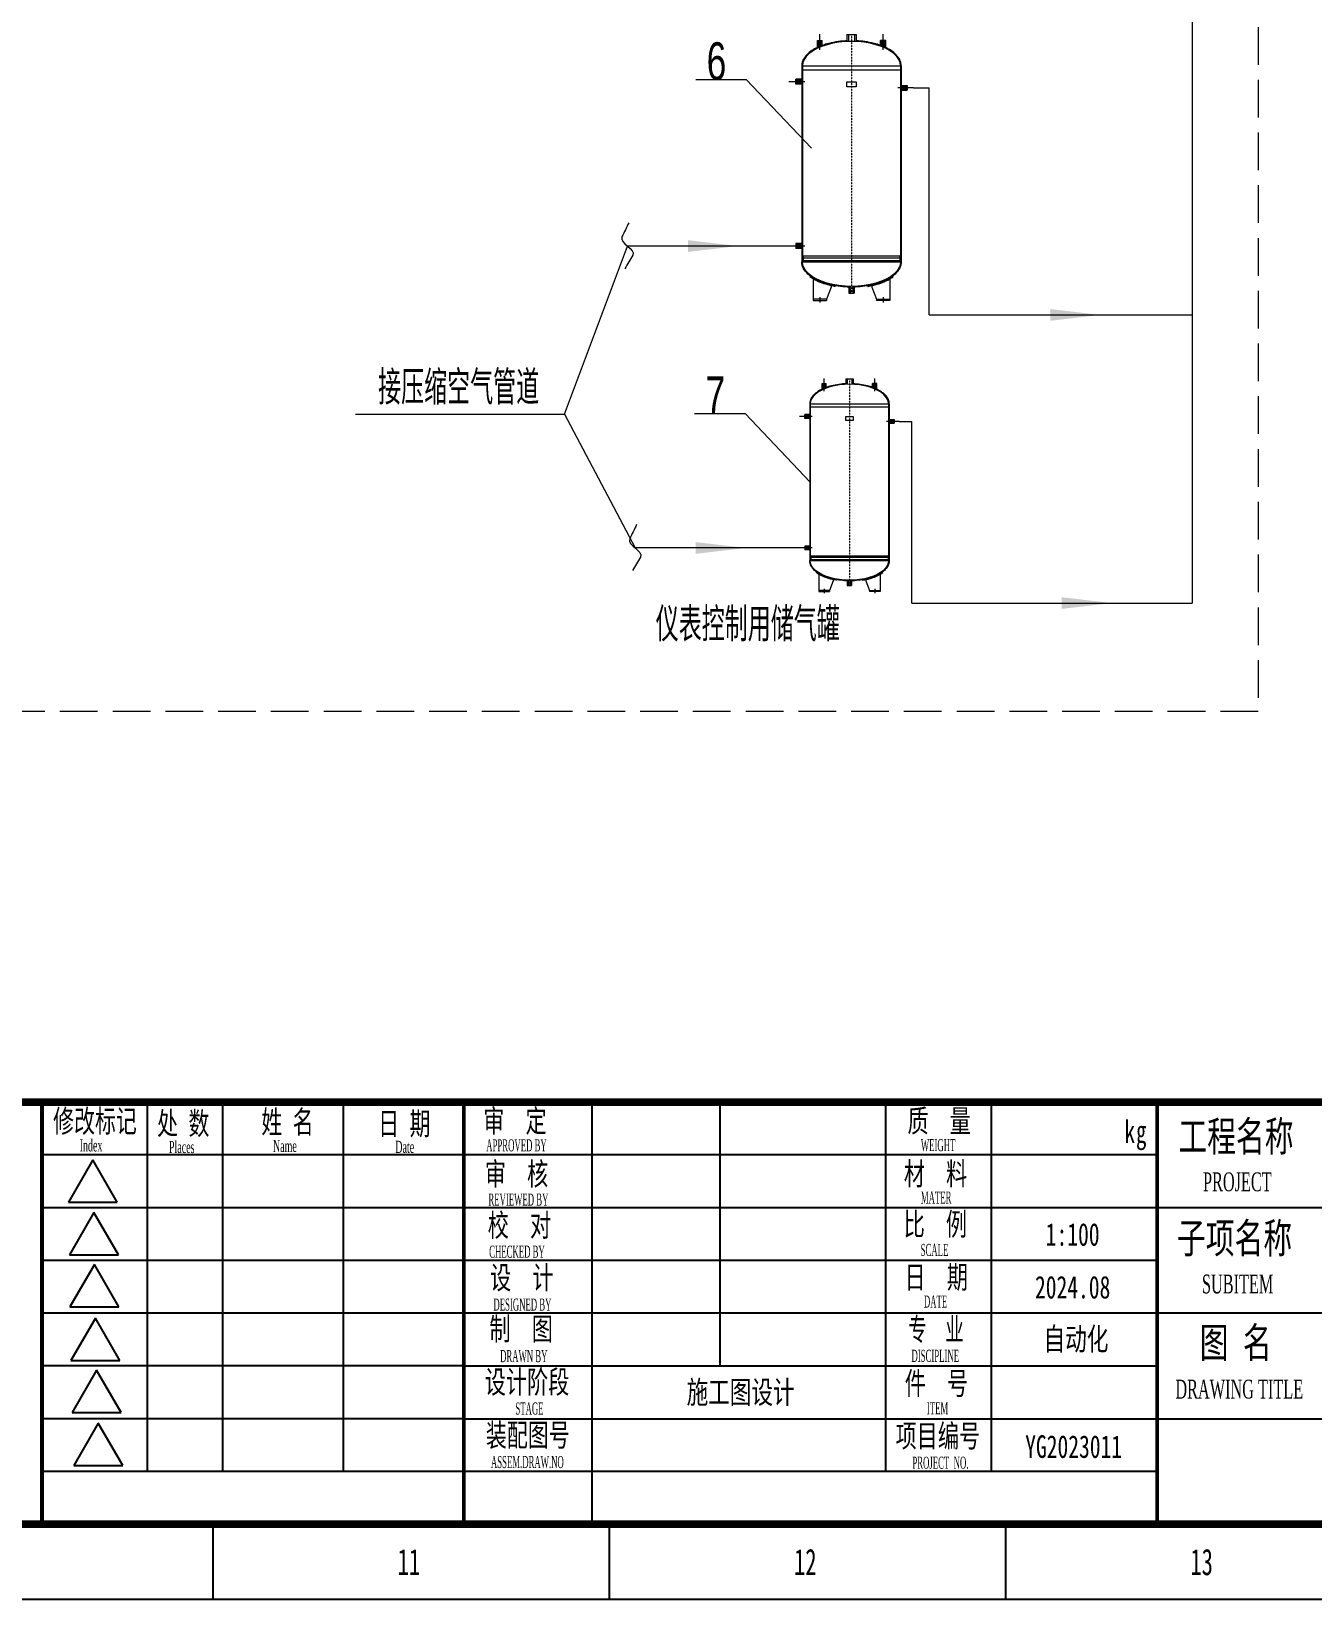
# Model space of a CAD drawing. Header units: millimetres. Extents: x -705761 to 1364679, y -410401 to 446404.
# Drawn here: x -512201 to -495197, y 63422 to 84231 of the extents above; entities that cross this region are included whole.
import ezdxf
from ezdxf.enums import TextEntityAlignment as Align

# ---------------------------------------------------------------- set-up
doc = ezdxf.new("R2010")
doc.units = ezdxf.units.MM
for name, pattern in [('DASH', [0.35, 0.25, -0.1]), ('DGN Style 4', [2.461354, 1.229908, -0.614954, 0.001537, -0.614954]), ('DGN Style 6', [0.658241, 0, -0.138577, 0.24251, -0.138577, 0, -0.138577]), ('点画线', [18, 12, -2, 2, -2])]:
    doc.linetypes.add(name, pattern=pattern)
doc.layers.add('TK', color=7, linetype='Continuous')
doc.layers.add('模板-签名-公用', color=3, linetype='Continuous')
for name, color, linetype, lineweight in [('中心线层', 1, '点画线', 18), ('图框', 7, 'Continuous', 13), ('细实线', 3, 'Continuous', 30), ('缺省', 7, 'Continuous', 0)]:
    doc.layers.add(name, color=color, linetype=linetype, lineweight=lineweight)
doc.styles.add('H225', font='bsdi_xw.shx', dxfattribs={"width": 0.7, "height": 225, "bigfont": 'bsdi_hz.shx'})
doc.styles.get("Standard").update_dxf_attribs({"font": 'arial.ttf'})
doc.styles.add('Style-Times New Roman', font='times.ttf')
doc.styles.add('Style-仿宋_GB2312', font='')
doc.styles.add('宋体', font='', dxfattribs={"width": 0.7, "height": 2.5})
doc.styles.add('宋体_1', font='', dxfattribs={"width": 0.7, "height": 2.386364})
doc.styles.add('首钢设计院H4', font='BSDI_XW.shx', dxfattribs={"width": 0.7, "height": 0.004, "bigfont": 'BSDI_HZ.shx'})
doc.styles.get('Style-仿宋_GB2312').set_extended_font_data('仿宋_GB2312')
doc.styles.get('宋体').set_extended_font_data('SimSun')
doc.styles.get('宋体_1').set_extended_font_data('SimSun')

# ---------------------------------------------------------------- blocks, each defined once
blk = doc.blocks.new('BSIET_通用图框_A1_1')
at = {"layer": '图框', "color": 7, "lineweight": 25}
for p, q in [((-315.3, 0), (-315.3, 10)), ((-262.7, 0), (-262.7, 10)), ((-210.1, 0), (-210.1, 10))]:
    blk.add_line(p, q, dxfattribs=at)
at = {"layer": '图框', "lineweight": 25}
blk.add_lwpolyline([(-841, 594), (0, 594), (0, 0), (-841, 0)], close=True, dxfattribs=at)
at = {"layer": '图框', "const_width": 1}
blk.add_lwpolyline([(-816, 584), (-10, 584), (-10, 10), (-816, 10)], close=True, dxfattribs=at)
at = {"layer": 'TK', "lineweight": 25, "style": '宋体', "width": 0.7, "flags": 3}
for tag, p in [('LZHQ_N会签10_T6_H6', (-828.24, 94.08)), ('LZHQ_N会签9_T6_H6', (-828.36, 86.08)), ('LZHQ_N会签8_T6_H6', (-828.24, 78.08)), ('LZHQ_N会签7_T6_H6', (-828.36, 70.08)), ('LZHQ_N会签6_T6_H6', (-828.25, 62.08)), ('LZHQ_N会签5_T6_H6', (-828.25, 54.08)), ('LZHQ_N会签4_T6_H6', (-828.25, 46.08)), ('LZHQ_N会签3_T6_H6', (-828.25, 38.08)), ('LZHQ_N会签2_T6_H6', (-828.25, 30.08)), ('LZHQ_N会签1_T6_H6', (-828.25, 22.08))]:
    blk.add_attdef(tag, text='', height=2.5, dxfattribs=at).set_placement(p, align=Align.MIDDLE)
at = {"layer": '图框', "color": 7, "lineweight": 25, "style": 'Style-仿宋_GB2312', "width": 0.628572}
for s, p in [('11', (-289.3, 5)), ('12', (-236.7, 5)), ('13', (-184.1, 5))]:
    blk.add_text(s, height=3.5, dxfattribs=at).set_placement(p, align=Align.MIDDLE_CENTER)
at = {"layer": '模板-签名-公用', "lineweight": 25, "style": '宋体', "width": 0.7}
blk.add_attdef('LZTQINS', text='', height=2, dxfattribs=at).set_placement((-10, 10), align=Align.MIDDLE)
at = {"layer": '模板-签名-公用', "lineweight": 25, "style": '宋体', "width": 0.7, "flags": 3}
blk.add_attdef('LZFRAME', (-45.91, 7.06), '', height=3, dxfattribs=at)
blk = doc.blocks.new('BSIET_通用_A1_1')
at = {"layer": '图框', "color": 7, "linetype": 'Continuous', "lineweight": 25}
for p, q in [((-314, 7), (-314, 56)), ((-304, 7), (-304, 56)), ((-288, 7), (-288, 56)), ((-255, 0), (-255, 56)), ((-238, 21), (-238, 56)), ((-216, 7), (-216, 56)), ((-202, 7), (-202, 56)), ((-180, 49), (-328, 49)), ((-321.25, 48.34), (-324.5, 42.72)), ((-318.01, 42.72), (-321.25, 48.34)), ((0, 42), (-328, 42)), ((-324.5, 42.72), (-318.01, 42.72)), ((-321.1, 41.37), (-324.35, 35.75)), ((-317.86, 35.75), (-321.1, 41.37)), ((-324.35, 35.75), (-317.86, 35.75)), ((-180, 35), (-328, 35)), ((-321.03, 34.45), (-324.28, 28.83)), ((-317.78, 28.83), (-321.03, 34.45)), ((0, 28), (-328, 28)), ((-324.28, 28.83), (-317.78, 28.83)), ((-320.91, 27.35), (-324.16, 21.73)), ((-317.66, 21.73), (-320.91, 27.35)), ((-272.06, 21), (-328, 21)), ((-324.16, 21.73), (-317.66, 21.73)), ((-272, 21), (-180, 21)), ((-320.75, 20.43), (-324, 14.81)), ((-317.5, 14.81), (-320.75, 20.43)), ((-324, 14.81), (-317.5, 14.81)), ((-272.11, 14), (-328, 14)), ((-320.53, 13.41), (-323.78, 7.79)), ((-317.28, 7.79), (-320.53, 13.41)), ((-272, 14), (0, 14)), ((-180, 7), (-328, 7)), ((-323.78, 7.79), (-317.28, 7.79))]:
    blk.add_line(p, q, dxfattribs=at)
at = {"layer": '图框', "const_width": 1}
blk.add_lwpolyline([(-406, 56), (0, 56), (0, 0), (-406, 0)], close=True, dxfattribs=at)
at = {"layer": '图框', "const_width": 0.5}
for points in [[(-328, 56), (-328, 0)], [(-272, 56), (-272, 0)], [(-180, 56), (-180, 0)]]:
    blk.add_lwpolyline(points, dxfattribs=at)
at = {"layer": '图框', "color": 7, "linetype": 'Continuous', "lineweight": 25}
for s, height, style, width, p in [('修改标记', 3, 'Style-仿宋_GB2312', 0.678571, (-326.52, 52)), ('处 数', 3, 'Style-仿宋_GB2312', 0.678571, (-312.72, 51.7)), ('姓 名', 3, 'Style-仿宋_GB2312', 0.678571, (-298.89, 51.89)), ('日 期', 3, 'Style-仿宋_GB2312', 0.678571, (-283.38, 51.66)), ('审  定 ', 3, 'Style-仿宋_GB2312', 0.685714, (-269.44, 52.03)), ('质  量', 3, 'Style-仿宋_GB2312', 0.685714, (-213.14, 52.03)), ('工程名称 ', 4, 'Style-仿宋_GB2312', 0.7, (-177.18, 49.47)), ('Index', 1.6, 'Style-Times New Roman', 0.55, (-323, 49.47)), ('Places', 1.6, 'Style-Times New Roman', 0.55, (-311.15, 49.26)), ('Name', 1.6, 'Style-Times New Roman', 0.55, (-297.35, 49.4)), ('Date', 1.6, 'Style-Times New Roman', 0.55, (-281.11, 49.28)), ('APPROVED BY', 1.6, 'Style-Times New Roman', 0.48, (-269.04, 49.48)), (' WEIGHT', 1.6, 'Style-Times New Roman', 0.48, (-211.65, 49.51)), ('审  核', 3, 'Style-仿宋_GB2312', 0.685714, (-269.23, 45)), ('材  料', 3, 'Style-仿宋_GB2312', 0.685714, (-213.62, 45.01)), ('PROJECT', 2.5, 'Style-Times New Roman', 0.571429, (-173.92, 44.19)), ('  REVIEWED BY', 1.6, 'Style-Times New Roman', 0.48, (-269.33, 42.28)), ('MATER', 1.6, 'Style-Times New Roman', 0.48, (-211.36, 42.55)), ('校  对 ', 3, 'Style-仿宋_GB2312', 0.685714, (-268.84, 38.19)), ('比  例', 3, 'Style-仿宋_GB2312', 0.685714, (-213.64, 38.33)), ('子项名称 ', 4, 'Style-仿宋_GB2312', 0.7, (-177.37, 35.97)), ('CHECKED BY', 1.6, 'Style-Times New Roman', 0.48, (-268.65, 35.37)), (' SCALE', 1.6, 'Style-Times New Roman', 0.48, (-211.68, 35.6)), ('设  计', 3, 'Style-仿宋_GB2312', 0.685714, (-268.53, 31.23)), ('日  期', 3, 'Style-仿宋_GB2312', 0.685714, (-213.53, 31.3)), ('SUBITEM', 2.5, 'Style-Times New Roman', 0.571429, (-174.06, 30.63)), (' DESIGNED BY', 1.6, 'Style-Times New Roman', 0.48, (-268.38, 28.35)), (' DATE', 1.6, 'Style-Times New Roman', 0.48, (-211.25, 28.75)), ('制  图 ', 3, 'Style-仿宋_GB2312', 0.685714, (-268.61, 24.44)), ('专  业', 3, 'Style-仿宋_GB2312', 0.6, (-213.03, 24.38)), ('图 名', 4, 'Style-仿宋_GB2312', 0.7, (-174.36, 22.11)), ('DRAWN BY', 1.6, 'Style-Times New Roman', 0.48, (-267.2, 21.51)), ('设计阶段', 3, 'Style-仿宋_GB2312', 0.685714, (-269.24, 17.39)), ('件  号', 3, 'Style-仿宋_GB2312', 0.685714, (-213.5, 17.2)), ('STAGE', 1.6, 'Style-Times New Roman', 0.48, (-265.17, 14.56)), ('ITEM', 1.6, 'Style-Times New Roman', 0.48, (-210.57, 14.6)), ('装配图号', 3, 'Style-仿宋_GB2312', 0.68, (-269.09, 10.34)), ('项目编号', 3, 'Style-仿宋_GB2312', 0.685714, (-214.72, 10.23)), ('ASSEM.DRAW.NO', 1.6, 'Style-Times New Roman', 0.48, (-268.42, 7.46)), ('PROJECT  NO.', 1.6, 'Style-Times New Roman', 0.48, (-212.49, 7.37))]:
    blk.add_text(s, height=height, dxfattribs=dict(at, style=style, width=width)).set_placement(p)
at = {"layer": '图框', "color": 7, "linetype": 'Continuous', "lineweight": 25, "style": 'Style-Times New Roman'}
for s, height, width, p in [('DISCIPLINE', 1.6, 0.48, (-209.45, 22.35)), ('DRAWING TITLE', 2.5, 0.571429, (-169.11, 17.93))]:
    blk.add_text(s, height=height, dxfattribs=dict(at, width=width)).set_placement(p, align=Align.MIDDLE_CENTER)
at = {"layer": '图框', "color": 7, "linetype": 'DGN Style 6', "lineweight": 25, "insert": (-184.35, 49.62), "char_height": 3, "attachment_point": 7, "line_spacing_factor": 0.722892, "style": 'Style-仿宋_GB2312'}
blk.add_mtext('\\H1x;\\W0.685714;\\T1.099;kg', dxfattribs=at)
at = {"layer": '图框', "color": 7, "lineweight": 25, "style": 'Style-仿宋_GB2312', "width": 0.7}
for tag, height, p in [('质量', 3, (-191, 52.5)), ('材料', 3, (-191.29, 45.71)), ('比例', 3, (-191.22, 38.43)), ('总页数', 4, (-19.52, 35.14)), ('页码', 4, (-38.16, 35.01)), ('版本号', 2.5, (-6.09, 34.92)), ('出图日期', 3, (-191.22, 31.43)), ('专业', 3, (-190.77, 24.65)), ('图号', 4, (-24, 21)), ('设计阶段', 3, (-235.29, 17.58)), ('件号', 3, (-191.09, 17.31)), ('装配图号', 3, (-235.3, 10.79)), ('项目编号', 3, (-191.09, 10.31))]:
    blk.add_attdef(tag, text='', height=height, dxfattribs=at).set_placement(p, align=Align.MIDDLE)
at = {"layer": '图框', "lineweight": 25, "style": '宋体_1', "width": 0.7, "flags": 3}
for tag, height, p in [('N审定_T5', 2.5, (-245.93, 52.29)), ('N审核_T5', 2.5, (-245.93, 45.29)), ('LZCO_NCB-W67-H36-D10_T7', 3, (-366.08, 39.58)), ('N校对_T5', 2.5, (-245.93, 38.29)), ('N设计_T5', 2.5, (-245.93, 31.29)), ('N制图_T5', 2.5, (-245.93, 24.29))]:
    blk.add_attdef(tag, text='', height=height, dxfattribs=at).set_placement(p, align=Align.MIDDLE_CENTER)
for tag, p in [('N审定_T6_H12_MV0.5_W15', (-226.91, 51.51)), ('N审核_T6_H12_MV0.5_W15', (-226.91, 44.51)), ('N校对_T6_H12_MV0.5_W15', (-226.91, 37.51)), ('N设计_T6_H12_MV0.5_W15', (-226.91, 30.51)), ('N制图_T6_H12_MV0.5_W15', (-226.91, 23.51))]:
    blk.add_attdef(tag, text='', height=1.5, dxfattribs=at).set_placement(p, align=Align.CENTER)
at = {"layer": '图框', "color": 7, "lineweight": 25, "width": 0.7, "flags": 104}
for tag, p in [('项目名称', (-79.18, 49.1)), ('子项', (-111.07, 34.83)), ('图名', (-111, 21))]:
    blk.add_attdef(tag, text='', height=4, dxfattribs=at).set_placement(p, align=Align.MIDDLE_CENTER)
at = {"layer": '图框', "style": '宋体_1', "width": 0.7, "flags": 3}
blk.add_attdef('LZCO_NYLGD-W67-H36-D10_T7', text='', height=3, dxfattribs=at).set_placement((-459.69, 32.87), align=Align.MIDDLE_CENTER)
at = {"layer": '图框', "lineweight": 25, "style": '宋体', "width": 0.7, "flags": 3}
blk.add_attdef('LZBARCODE_T1', text='', height=3, dxfattribs=at).set_placement((-380.29, 3.03), align=Align.BOTTOM_RIGHT)

msp = doc.modelspace()

# ---------------------------------------------------------------- linework, layer by layer
at = {"color": 4, "lineweight": 15}
msp.add_line((-496794.7, 85799.88), (-496794.7, 76644.51), dxfattribs=at)
at = {"lineweight": 15}
for points in [[(-504272.61, 81691.83), (-504302.64, 81629.26), (-504332.68, 81566.68), (-504362.72, 81504.11), (-504403.49, 81419.16), (-504172.19, 81341.24), (-504220.05, 81260.06), (-504255.09, 81200.62), (-504290.13, 81141.17), (-504325.17, 81081.73)], [(-504169.36, 77685.63), (-504199.4, 77623.06), (-504229.43, 77560.48), (-504259.47, 77497.91), (-504300.24, 77412.96), (-504068.95, 77335.04), (-504116.8, 77253.87), (-504151.84, 77194.42), (-504186.88, 77134.97), (-504221.92, 77075.53)]]:
    msp.add_open_spline(points, degree=3, knots=[0, 0, 0, 0, 0.29835293, 0.29835293, 0.29835293, 0.7033859, 0.7033859, 0.7033859, 1, 1, 1, 1], dxfattribs=at)
at = {"layer": '中心线层', "color": 1, "linetype": 'DGN Style 4', "lineweight": 15, "ltscale": 0.05}
for p, q in [((-501317.04, 84187.28), (-501317.04, 80757.28)), ((-501343.79, 79620.08), (-501343.79, 76876.08))]:
    msp.add_line(p, q, dxfattribs=at)
at = {"layer": '图框', "linetype": 'DASH', "lineweight": 15, "ltscale": 2000}
msp.add_lwpolyline([(-518034.17, 87088.24), (-495921.17, 87088.24), (-495921.17, 75204.24), (-518034.17, 75204.24)], close=True, dxfattribs=at)
at = {"layer": '细实线', "color": 7, "lineweight": 15}
for p, q in [((-501769.04, 84111.17), (-501705.04, 84111.17)), ((-501769.04, 84005.84), (-501769.04, 84111.17)), ((-501752.04, 84013.77), (-501752.04, 84111.17)), ((-501750.04, 84014.67), (-501750.04, 84111.17)), ((-501737.04, 83985.11), (-501737.04, 84194.34)), ((-501724.04, 84025.68), (-501724.04, 84111.17)), ((-501722.04, 84026.48), (-501722.04, 84111.17)), ((-501705.04, 84033.03), (-501705.04, 84111.17)), ((-501379.04, 84187.28), (-501255.04, 84187.28)), ((-501379.04, 84187.28), (-501379.04, 84095.8)), ((-501357.04, 84187.28), (-501357.04, 84096.66)), ((-501355.04, 84187.28), (-501355.04, 84096.72)), ((-501279.04, 84187.28), (-501279.04, 84096.72)), ((-501277.04, 84187.28), (-501277.04, 84096.66)), ((-501255.04, 84187.28), (-501255.04, 84095.8)), ((-500861.04, 84111.17), (-500933.04, 84111.17)), ((-500933.04, 84034.5), (-500933.04, 84111.17)), ((-500917.04, 84028.45), (-500917.04, 84111.17)), ((-500915.04, 84027.67), (-500915.04, 84111.17)), ((-500897.04, 83985.11), (-500897.04, 84194.34)), ((-500879.04, 84012.41), (-500879.04, 84111.17)), ((-500877.04, 84011.5), (-500877.04, 84111.17)), ((-500861.04, 84003.89), (-500861.04, 84111.17)), ((-501977.04, 83772.28), (-500657.04, 83772.28)), ((-501977.04, 83772.28), (-501977.04, 83594.28)), ((-501977.04, 83722.28), (-500657.04, 83722.28)), ((-501967.04, 83772.28), (-501967.04, 81172.28)), ((-500667.04, 83772.28), (-500667.04, 81172.28)), ((-500657.04, 83772.28), (-500657.04, 81635.22)), ((-503384.23, 83590.61), (-502714.55, 83590.61)), ((-501848.68, 82680.64), (-502714.55, 83590.61)), ((-501937.74, 83562.28), (-502146.97, 83562.28)), ((-502057.04, 83530.28), (-502057.04, 83594.28)), ((-501967.04, 83594.28), (-502057.04, 83594.28)), ((-501967.04, 83577.28), (-502057.04, 83577.28)), ((-501967.04, 83575.28), (-502057.04, 83575.28)), ((-501967.04, 83549.28), (-502057.04, 83549.28)), ((-501967.04, 83547.28), (-502057.04, 83547.28)), ((-501967.04, 83530.28), (-502057.04, 83530.28)), ((-501977.04, 83530.28), (-501977.04, 81414.28)), ((-500495, 83482.28), (-500704.23, 83482.28)), ((-500665.04, 83514.28), (-500577.04, 83514.28)), ((-500665.04, 83497.28), (-500577.04, 83497.28)), ((-500665.04, 83495.28), (-500577.04, 83495.28)), ((-500665.04, 83469.28), (-500577.04, 83469.28)), ((-500665.04, 83467.28), (-500577.04, 83467.28)), ((-500665.04, 83450.28), (-500577.04, 83450.28)), ((-500577.04, 83514.28), (-500577.04, 83450.28)), ((-500495, 83482.28), (-500285.05, 83482.28)), ((-500285.05, 80467.81), (-500285.05, 83482.28)), ((-500657.04, 81635.22), (-500657.04, 81172.28)), ((-505124.21, 79152.14), (-504290.6, 81382.28)), ((-501942.74, 81382.28), (-504290.6, 81382.28)), ((-501937.74, 81382.28), (-502146.97, 81382.28)), ((-501967.04, 81414.28), (-502057.04, 81414.28)), ((-502057.04, 81414.28), (-502057.04, 81350.28)), ((-501967.04, 81397.28), (-502057.04, 81397.28)), ((-501967.04, 81395.28), (-502057.04, 81395.28)), ((-501967.04, 81369.28), (-502057.04, 81369.28)), ((-501967.04, 81367.28), (-502057.04, 81367.28)), ((-501967.04, 81382.28), (-501977.04, 81382.28)), ((-501967.04, 81350.28), (-502057.04, 81350.28)), ((-501977.04, 81350.28), (-501977.04, 81172.28)), ((-501967.04, 81222.28), (-501977.04, 81222.28)), ((-501977.04, 81172.28), (-500657.04, 81172.28)), ((-501967.04, 81252.28), (-500667.04, 81252.28)), ((-500667.04, 81222.28), (-501967.04, 81222.28)), ((-501967.04, 81192.28), (-500667.04, 81192.28)), ((-501959.04, 81252.28), (-501959.04, 81192.28)), ((-500675.04, 81252.28), (-500675.04, 81192.28)), ((-500667.04, 81222.28), (-500657.04, 81222.28)), ((-501868.89, 80975.27), (-501862.91, 80983.28)), ((-500765.2, 80975.27), (-500771.17, 80983.28)), ((-501819.83, 80943.03), (-501827.04, 80935.81)), ((-501827.04, 80935.81), (-501827.04, 80660.28)), ((-501588.15, 80836.9), (-501647.04, 80676.28)), ((-501588.15, 80856.14), (-501588.15, 80836.9)), ((-501533.28, 80845.49), (-501531.57, 80855.34)), ((-501353.04, 80847.78), (-501353.04, 80757.28)), ((-501353.04, 80757.28), (-501281.04, 80757.28)), ((-501337.04, 80847.43), (-501337.04, 80757.28)), ((-501335.04, 80847.4), (-501335.04, 80757.28)), ((-501299.04, 80847.4), (-501299.04, 80757.28)), ((-501297.04, 80847.43), (-501297.04, 80757.28)), ((-501281.04, 80847.78), (-501281.04, 80757.28)), ((-501100.81, 80845.49), (-501102.51, 80855.34)), ((-501045.94, 80856.14), (-501045.94, 80836.9)), ((-501045.94, 80836.9), (-500987.04, 80676.28)), ((-500814.26, 80943.03), (-500807.04, 80935.81)), ((-500807.04, 80935.81), (-500807.04, 80660.28)), ((-501647.04, 80676.28), (-501827.04, 80676.28)), ((-501827.04, 80660.28), (-501647.04, 80660.28)), ((-501737.04, 80703.43), (-501737.04, 80631.94)), ((-501647.04, 80676.28), (-501647.04, 80660.28)), ((-500987.04, 80676.28), (-500807.04, 80676.28)), ((-500987.04, 80676.28), (-500987.04, 80660.28)), ((-500807.04, 80660.28), (-500987.04, 80660.28)), ((-500897.04, 80703.43), (-500897.04, 80631.94)), ((-500285.05, 80467.81), (-496794.7, 80467.81)), ((-501705.39, 79559.19), (-501654.19, 79559.19)), ((-501705.39, 79474.93), (-501705.39, 79559.19)), ((-501691.79, 79481.28), (-501691.79, 79559.19)), ((-501690.19, 79481.99), (-501690.19, 79559.19)), ((-501679.79, 79458.35), (-501679.79, 79625.73)), ((-501669.39, 79490.8), (-501669.39, 79559.19)), ((-501667.79, 79491.44), (-501667.79, 79559.19)), ((-501654.19, 79496.68), (-501654.19, 79559.19)), ((-501393.39, 79620.08), (-501294.19, 79620.08)), ((-501393.39, 79620.08), (-501393.39, 79546.9)), ((-501375.79, 79620.08), (-501375.79, 79547.59)), ((-501374.19, 79620.08), (-501374.19, 79547.64)), ((-501313.39, 79620.08), (-501313.39, 79547.64)), ((-501311.79, 79620.08), (-501311.79, 79547.59)), ((-501294.19, 79620.08), (-501294.19, 79546.9)), ((-500978.99, 79559.19), (-501036.59, 79559.19)), ((-501036.59, 79497.86), (-501036.59, 79559.19)), ((-501023.79, 79493.02), (-501023.79, 79559.19)), ((-501022.19, 79492.39), (-501022.19, 79559.19)), ((-501007.79, 79458.35), (-501007.79, 79625.73)), ((-500993.39, 79480.19), (-500993.39, 79559.19)), ((-500991.79, 79479.46), (-500991.79, 79559.19)), ((-500978.99, 79473.37), (-500978.99, 79559.19)), ((-501871.79, 79288.08), (-500815.79, 79288.08)), ((-501871.79, 79288.08), (-501871.79, 79145.68)), ((-501863.79, 79288.08), (-501863.79, 77208.08)), ((-500823.79, 79288.08), (-500823.79, 77208.08)), ((-500815.79, 79288.08), (-500815.79, 77578.43)), ((-505124.21, 79152.14), (-504187.35, 77376.08)), ((-503399.35, 79158.06), (-502729.67, 79158.06)), ((-501863.79, 78248.08), (-502729.67, 79158.06)), ((-501840.35, 79120.08), (-502007.73, 79120.08)), ((-501935.79, 79094.48), (-501935.79, 79145.68)), ((-501863.79, 79145.68), (-501935.79, 79145.68)), ((-501863.79, 79132.08), (-501935.79, 79132.08)), ((-501863.79, 79130.48), (-501935.79, 79130.48)), ((-501863.79, 79109.68), (-501935.79, 79109.68)), ((-501863.79, 79108.08), (-501935.79, 79108.08)), ((-501863.79, 79094.48), (-501935.79, 79094.48)), ((-501871.79, 79248.08), (-500815.79, 79248.08)), ((-501871.79, 79094.48), (-501871.79, 77401.68)), ((-500822.19, 79081.68), (-500751.79, 79081.68)), ((-500751.79, 79081.68), (-500751.79, 79030.48)), ((-500686.16, 79056.08), (-500853.55, 79056.08)), ((-500822.19, 79068.08), (-500751.79, 79068.08)), ((-500822.19, 79066.48), (-500751.79, 79066.48)), ((-500822.19, 79045.68), (-500751.79, 79045.68)), ((-500822.19, 79044.08), (-500751.79, 79044.08)), ((-500822.19, 79030.48), (-500751.79, 79030.48)), ((-500686.16, 79056.08), (-500518.2, 79056.08)), ((-500518.2, 76644.51), (-500518.2, 79056.08)), ((-500815.79, 77578.43), (-500815.79, 77208.08)), ((-501839.49, 77376.08), (-504187.35, 77376.08)), ((-501840.35, 77376.08), (-502007.73, 77376.08)), ((-501863.79, 77401.68), (-501935.79, 77401.68)), ((-501935.79, 77401.68), (-501935.79, 77350.48)), ((-501863.79, 77388.08), (-501935.79, 77388.08)), ((-501863.79, 77386.48), (-501935.79, 77386.48)), ((-501863.79, 77365.68), (-501935.79, 77365.68)), ((-501863.79, 77364.08), (-501935.79, 77364.08)), ((-501863.79, 77350.48), (-501935.79, 77350.48)), ((-501863.79, 77376.08), (-501871.79, 77376.08)), ((-501871.79, 77350.48), (-501871.79, 77208.08)), ((-501863.79, 77248.08), (-501871.79, 77248.08)), ((-501871.79, 77208.08), (-500815.79, 77208.08)), ((-501863.79, 77272.08), (-500823.79, 77272.08)), ((-500823.79, 77248.08), (-501863.79, 77248.08)), ((-501863.79, 77224.08), (-500823.79, 77224.08)), ((-501857.39, 77272.08), (-501857.39, 77224.08)), ((-500830.19, 77272.08), (-500830.19, 77224.08)), ((-500823.79, 77248.08), (-500815.79, 77248.08)), ((-501785.27, 77050.47), (-501780.49, 77056.88)), ((-501746.02, 77024.68), (-501751.79, 77018.9)), ((-501751.79, 77018.9), (-501751.79, 76798.48)), ((-500941.57, 77024.68), (-500935.79, 77018.9)), ((-500935.79, 77018.9), (-500935.79, 76798.48)), ((-500902.32, 77050.47), (-500907.1, 77056.88)), ((-501607.79, 76811.28), (-501751.79, 76811.28)), ((-501751.79, 76798.48), (-501607.79, 76798.48)), ((-501679.79, 76833), (-501679.79, 76775.81)), ((-501560.68, 76939.78), (-501607.79, 76811.28)), ((-501607.79, 76811.28), (-501607.79, 76798.48)), ((-501560.68, 76955.17), (-501560.68, 76939.78)), ((-501516.78, 76946.65), (-501515.42, 76954.53)), ((-501372.59, 76948.48), (-501372.59, 76876.08)), ((-501372.59, 76876.08), (-501314.99, 76876.08)), ((-501359.79, 76948.2), (-501359.79, 76876.08)), ((-501358.19, 76948.18), (-501358.19, 76876.08)), ((-501329.39, 76948.18), (-501329.39, 76876.08)), ((-501327.79, 76948.2), (-501327.79, 76876.08)), ((-501314.99, 76948.48), (-501314.99, 76876.08)), ((-501170.81, 76946.65), (-501172.17, 76954.53)), ((-501126.91, 76955.17), (-501126.91, 76939.78)), ((-501126.91, 76939.78), (-501079.79, 76811.28)), ((-501079.79, 76811.28), (-500935.79, 76811.28)), ((-501079.79, 76811.28), (-501079.79, 76798.48)), ((-500935.79, 76798.48), (-501079.79, 76798.48)), ((-501007.79, 76833), (-501007.79, 76775.81)), ((-500518.2, 76644.51), (-496794.7, 76644.51))]:
    msp.add_line(p, q, dxfattribs=at)
at = {"layer": '细实线', "color": 7, "lineweight": 15, "flags": 128}
for points in [[(-501379.04, 83562.28), (-501255.04, 83562.28), (-501255.04, 83494.09), (-501379.04, 83494.09), (-501379.04, 83562.28)], [(-501393.39, 79120.08), (-501294.19, 79120.08), (-501294.19, 79065.53), (-501393.39, 79065.53), (-501393.39, 79120.08)]]:
    msp.add_lwpolyline(points, close=True, dxfattribs=at)
at = {"layer": '细实线', "color": 7, "lineweight": 15}
for centre, major_axis in [((-501317.04, 83772.28), (-650, 0)), ((-501343.79, 79288.08), (-520, 0))]:
    msp.add_ellipse(centre, major_axis=major_axis, ratio=0.5, start_param=3.14159265, end_param=6.28318531, dxfattribs=at)
at = {"layer": '细实线', "color": 7, "lineweight": 15, "extrusion": (0, 0, -1)}
for centre, major_axis in [((-501317.04, 81172.28), (-650, 0)), ((-501343.79, 77208.08), (-520, 0))]:
    msp.add_ellipse(centre, major_axis=major_axis, ratio=0.5, start_param=3.14159265, end_param=6.28318531, dxfattribs=at)
at = {"layer": '细实线', "color": 7, "lineweight": 15}
for points, knots in [([(-501379.04, 84105.81), (-501385.46, 84105.5), (-501391.87, 84105.15), (-501441.65, 84102.04), (-501484.49, 84097.15), (-501567.43, 84083.2), (-501607.52, 84074.14), (-501665.99, 84057.22), (-501685.89, 84050.72), (-501705.04, 84043.69)], [0, 0, 0, 0, 0.029533211, 0.029533211, 0.229728067, 0.229728067, 0.429922923, 0.429922923, 0.53827826, 0.53827826, 0.53827826, 0.53827826]), ([(-500933.04, 84045.14), (-500959.58, 84054.73), (-500987.52, 84063.31), (-501055.48, 84080.84), (-501096.39, 84088.91), (-501176.58, 84100.27), (-501215.64, 84103.94), (-501255.04, 84105.81)], [0, 0, 0, 0, 0.14929637, 0.14929637, 0.349491226, 0.349491226, 0.530755682, 0.530755682, 0.530755682, 0.530755682]), ([(-501769.04, 84016.93), (-501795.39, 84004.41), (-501819.73, 83990.77), (-501868.35, 83958.5), (-501891.55, 83939.42), (-501926.71, 83902.61), (-501939.93, 83885.23), (-501958.69, 83852.7), (-501965.2, 83837.72), (-501974.16, 83807.33), (-501976.62, 83791.91), (-501977.03, 83775.08), (-501977.04, 83773.68), (-501977.04, 83772.28)], [0, 0, 0, 0, 0.165298071, 0.165298071, 0.365492927, 0.365492927, 0.530307695, 0.530307695, 0.66456639, 0.66456639, 0.798825085, 0.798825085, 0.810985758, 0.810985758, 0.810985758, 0.810985758]), ([(-500657.04, 83772.28), (-500657.04, 83783.54), (-500658.15, 83794.8), (-500662.54, 83817.16), (-500665.83, 83828.26), (-500674.52, 83850.16), (-500679.92, 83860.96), (-500699.44, 83893.23), (-500716.79, 83914.06), (-500759.09, 83953.33), (-500784.04, 83971.79), (-500827.61, 83997.96), (-500843.89, 84006.72), (-500861.04, 84015.01)], [0, 0, 0, 0, 0.097920516, 0.097920516, 0.195841032, 0.195841032, 0.293761547, 0.293761547, 0.493956404, 0.493956404, 0.69415126, 0.69415126, 0.802586638, 0.802586638, 0.802586638, 0.802586638]), ([(-501353.04, 80837.78), (-501368.16, 80838.19), (-501383.25, 80838.87), (-501441.65, 80842.52), (-501484.49, 80847.41), (-501567.43, 80861.36), (-501607.52, 80870.42), (-501683.39, 80892.38), (-501719.16, 80905.27), (-501785.01, 80934.44), (-501815.08, 80950.7), (-501868.35, 80986.06), (-501891.55, 81005.14), (-501926.71, 81041.95), (-501939.93, 81059.33), (-501958.69, 81091.86), (-501965.2, 81106.84), (-501974.16, 81137.23), (-501976.62, 81152.65), (-501977.03, 81169.48), (-501977.04, 81170.88), (-501977.04, 81172.28)], [0, 0, 0, 0, 0.06934004, 0.06934004, 0.2695349, 0.2695349, 0.46972976, 0.46972976, 0.66992461, 0.66992461, 0.87011947, 0.87011947, 1.07031432, 1.07031432, 1.23512909, 1.23512909, 1.36938779, 1.36938779, 1.50364648, 1.50364648, 1.51580716, 1.51580716, 1.51580716, 1.51580716]), ([(-500657.04, 81172.28), (-500657.04, 81161.02), (-500658.15, 81149.76), (-500662.54, 81127.4), (-500665.83, 81116.3), (-500674.52, 81094.4), (-500679.92, 81083.6), (-500699.44, 81051.33), (-500716.79, 81030.5), (-500759.09, 80991.23), (-500784.04, 80972.77), (-500840.57, 80938.82), (-500872.14, 80923.32), (-500940.66, 80895.81), (-500977.62, 80883.81), (-501055.48, 80863.72), (-501096.39, 80855.65), (-501180.56, 80843.72), (-501223.81, 80839.88), (-501271.94, 80838.05), (-501276.49, 80837.9), (-501281.04, 80837.77)], [0, 0, 0, 0, 0.09792052, 0.09792052, 0.19584103, 0.19584103, 0.29376155, 0.29376155, 0.4939564, 0.4939564, 0.69415126, 0.69415126, 0.89434612, 0.89434612, 1.09454097, 1.09454097, 1.29473583, 1.29473583, 1.49493068, 1.49493068, 1.51580727, 1.51580727, 1.51580727, 1.51580727]), ([(-501533.28, 80845.49), (-501535.69, 80845.91), (-501538.1, 80846.33), (-501581.34, 80854.11), (-501620.78, 80863.47), (-501691.54, 80884.77), (-501723.27, 80896.34), (-501784.86, 80923.25), (-501814.32, 80938.83), (-501850.55, 80962.1), (-501859.94, 80968.59), (-501868.89, 80975.27)], [0, 0, 0, 0, 0.011592288, 0.011592288, 0.208405029, 0.208405029, 0.384778336, 0.384778336, 0.575710411, 0.575710411, 0.646619458, 0.646619458, 0.646619458, 0.646619458]), ([(-501100.81, 80845.49), (-501098.39, 80845.91), (-501095.98, 80846.33), (-501052.74, 80854.11), (-501013.31, 80863.47), (-500942.55, 80884.77), (-500910.81, 80896.34), (-500849.23, 80923.25), (-500819.77, 80938.83), (-500783.53, 80962.1), (-500774.14, 80968.59), (-500765.2, 80975.27)], [0, 0, 0, 0, 0.011592288, 0.011592288, 0.208405029, 0.208405029, 0.384778336, 0.384778336, 0.575710411, 0.575710411, 0.646619458, 0.646619458, 0.646619458, 0.646619458]), ([(-501393.39, 79554.91), (-501398.53, 79554.66), (-501403.66, 79554.38), (-501443.48, 79551.89), (-501477.75, 79547.98), (-501544.1, 79536.82), (-501576.18, 79529.57), (-501622.95, 79516.03), (-501638.87, 79510.83), (-501654.19, 79505.21)], [0, 0, 0, 0, 0.029533211, 0.029533211, 0.229728067, 0.229728067, 0.429922923, 0.429922923, 0.53827826, 0.53827826, 0.53827826, 0.53827826]), ([(-501036.59, 79506.37), (-501057.83, 79514.04), (-501080.17, 79520.9), (-501134.55, 79534.93), (-501167.27, 79541.39), (-501231.42, 79550.48), (-501262.67, 79553.41), (-501294.19, 79554.91)], [0, 0, 0, 0, 0.14929637, 0.14929637, 0.349491226, 0.349491226, 0.530755682, 0.530755682, 0.530755682, 0.530755682]), ([(-501705.39, 79483.8), (-501726.47, 79473.78), (-501745.94, 79462.88), (-501784.84, 79437.06), (-501803.4, 79421.79), (-501831.53, 79392.34), (-501842.11, 79378.44), (-501857.11, 79352.41), (-501862.32, 79340.43), (-501869.49, 79316.12), (-501871.45, 79303.79), (-501871.78, 79290.32), (-501871.79, 79289.2), (-501871.79, 79288.08)], [0, 0, 0, 0, 0.165298071, 0.165298071, 0.365492927, 0.365492927, 0.530307695, 0.530307695, 0.66456639, 0.66456639, 0.798825085, 0.798825085, 0.810985758, 0.810985758, 0.810985758, 0.810985758]), ([(-500815.79, 79288.08), (-500815.79, 79297.09), (-500816.68, 79306.1), (-500820.19, 79323.99), (-500822.82, 79332.87), (-500829.77, 79350.39), (-500834.1, 79359.03), (-500849.72, 79384.84), (-500863.59, 79401.5), (-500897.43, 79432.92), (-500917.39, 79447.69), (-500952.25, 79468.63), (-500965.27, 79475.64), (-500978.99, 79482.27)], [0, 0, 0, 0, 0.097920516, 0.097920516, 0.195841032, 0.195841032, 0.293761547, 0.293761547, 0.493956404, 0.493956404, 0.69415126, 0.69415126, 0.802586638, 0.802586638, 0.802586638, 0.802586638]), ([(-501372.59, 76940.48), (-501384.69, 76940.81), (-501396.76, 76941.35), (-501443.48, 76944.27), (-501477.75, 76948.18), (-501544.1, 76959.34), (-501576.18, 76966.59), (-501636.87, 76984.16), (-501665.49, 76994.48), (-501718.17, 77017.81), (-501742.23, 77030.82), (-501784.84, 77059.1), (-501803.4, 77074.37), (-501831.53, 77103.82), (-501842.11, 77117.72), (-501857.11, 77143.75), (-501862.32, 77155.73), (-501869.49, 77180.04), (-501871.45, 77192.38), (-501871.78, 77205.84), (-501871.79, 77206.96), (-501871.79, 77208.08)], [0, 0, 0, 0, 0.06934004, 0.06934004, 0.2695349, 0.2695349, 0.46972976, 0.46972976, 0.66992461, 0.66992461, 0.87011947, 0.87011947, 1.07031432, 1.07031432, 1.23512909, 1.23512909, 1.36938779, 1.36938779, 1.50364648, 1.50364648, 1.51580716, 1.51580716, 1.51580716, 1.51580716]), ([(-500815.79, 77208.08), (-500815.79, 77199.07), (-500816.68, 77190.06), (-500820.19, 77172.18), (-500822.82, 77163.3), (-500829.77, 77145.78), (-500834.1, 77137.14), (-500849.72, 77111.32), (-500863.59, 77094.66), (-500897.43, 77063.24), (-500917.39, 77048.48), (-500962.61, 77021.31), (-500987.87, 77008.91), (-501042.69, 76986.91), (-501072.25, 76977.3), (-501134.55, 76961.24), (-501167.27, 76954.77), (-501234.6, 76945.24), (-501269.21, 76942.16), (-501307.71, 76940.7), (-501311.35, 76940.58), (-501314.99, 76940.48)], [0, 0, 0, 0, 0.09792052, 0.09792052, 0.19584103, 0.19584103, 0.29376155, 0.29376155, 0.4939564, 0.4939564, 0.69415126, 0.69415126, 0.89434612, 0.89434612, 1.09454097, 1.09454097, 1.29473583, 1.29473583, 1.49493068, 1.49493068, 1.51580727, 1.51580727, 1.51580727, 1.51580727]), ([(-501516.78, 76946.65), (-501518.71, 76946.98), (-501520.64, 76947.32), (-501555.23, 76953.54), (-501586.78, 76961.03), (-501643.39, 76978.08), (-501668.78, 76987.33), (-501718.04, 77008.86), (-501741.62, 77021.32), (-501770.6, 77039.94), (-501778.11, 77045.13), (-501785.27, 77050.47)], [0, 0, 0, 0, 0.011592288, 0.011592288, 0.208405029, 0.208405029, 0.384778336, 0.384778336, 0.575710411, 0.575710411, 0.646619458, 0.646619458, 0.646619458, 0.646619458]), ([(-501170.81, 76946.65), (-501168.87, 76946.98), (-501166.95, 76947.32), (-501132.36, 76953.54), (-501100.8, 76961.03), (-501044.2, 76978.08), (-501018.81, 76987.33), (-500969.54, 77008.86), (-500945.97, 77021.32), (-500916.99, 77039.94), (-500909.47, 77045.13), (-500902.32, 77050.47)], [0, 0, 0, 0, 0.011592288, 0.011592288, 0.208405029, 0.208405029, 0.384778336, 0.384778336, 0.575710411, 0.575710411, 0.646619458, 0.646619458, 0.646619458, 0.646619458])]:
    msp.add_open_spline(points, degree=3, knots=knots, dxfattribs=at)
for points in [[(-503487.02, 81304.48), (-503487.02, 81460.08), (-502821.12, 81382.62), (-502821.12, 81381.94)], [(-503487.02, 81304.48), (-503487.02, 81460.08), (-502821.12, 81382.62), (-502821.12, 81381.94)], [(-498678.82, 80390.36), (-498678.82, 80545.95), (-498012.92, 80468.5), (-498012.92, 80467.81)], [(-498678.82, 80390.36), (-498678.82, 80545.95), (-498012.92, 80468.5), (-498012.92, 80467.81)], [(-503383.77, 77298.29), (-503383.77, 77453.88), (-502717.87, 77376.42), (-502717.87, 77375.74)], [(-503383.77, 77298.29), (-503383.77, 77453.88), (-502717.87, 77376.42), (-502717.87, 77375.74)], [(-498529.4, 76567.06), (-498529.4, 76722.65), (-497863.49, 76645.2), (-497863.49, 76644.51)], [(-498529.4, 76567.06), (-498529.4, 76722.65), (-497863.49, 76645.2), (-497863.49, 76644.51)]]:
    msp.add_solid(points, dxfattribs=at)
at = {"layer": '缺省', "color": 7, "lineweight": 15}
msp.add_line((-507901.13, 79152.14), (-505124.21, 79152.14), dxfattribs=at)

# ---------------------------------------------------------------- block references
at = {"layer": '图框', "color": 3, "lineweight": 25, "xscale": 100, "yscale": 100, "zscale": 100}
msp.add_blockref('BSIET_通用图框_A1_1', (-478260.08, 63421.92), dxfattribs=at)
at = {"layer": '图框', "color": 3, "lineweight": 25}
ref = msp.add_blockref('BSIET_通用_A1_1', (-479260.08, 64421.92), dxfattribs=dict(at, xscale=100, yscale=100, zscale=100))
ref.add_attrib('项目编号', 'YG2023011', dxfattribs={"color": 7, "lineweight": 25, "height": 300, "style": 'Style-仿宋_GB2312', "width": 0.7}).set_placement((-498368.75, 65452.7), align=Align.MIDDLE)
ref.add_attrib('专业', '自动化', dxfattribs={"color": 7, "lineweight": 25, "height": 300, "style": 'Style-仿宋_GB2312', "width": 0.7}).set_placement((-498337.51, 66886.53), align=Align.MIDDLE)
ref.add_attrib('出图日期', '2024.08', dxfattribs={"color": 7, "lineweight": 25, "height": 300, "style": 'Style-仿宋_GB2312', "width": 0.7}).set_placement((-498381.84, 67565.12), align=Align.MIDDLE)
ref.add_attrib('比例', '1:100', dxfattribs={"color": 7, "lineweight": 25, "height": 300, "style": 'Style-仿宋_GB2312', "width": 0.7}).set_placement((-498381.84, 68265.12), align=Align.MIDDLE)
ref.add_attrib('设计阶段', '施工图设计', dxfattribs={"color": 7, "lineweight": 25, "height": 300, "style": 'Style-仿宋_GB2312', "width": 0.7}).set_placement((-502788.91, 66180.11), align=Align.MIDDLE)

# ---------------------------------------------------------------- texts
at = {"layer": '细实线', "color": 7, "lineweight": 15, "style": '首钢设计院H4', "width": 0.7}
for s, p in [('6', (-503108.63, 83835.91)), ('7', (-503123.75, 79403.35))]:
    msp.add_text(s, height=500, dxfattribs=at).set_placement(p, align=Align.MIDDLE_CENTER)
at = {"layer": '缺省', "color": 7, "lineweight": 15, "style": 'H225', "width": 0.714286}
msp.add_text('接压缩空气管道', height=450, dxfattribs=at).set_placement((-506530.42, 79503.76), align=Align.MIDDLE_CENTER)
msp.add_text('仪表控制用储气罐', height=450, dxfattribs=at).set_placement((-503914.96, 76135.2))

doc.saveas('drawing.dxf')
